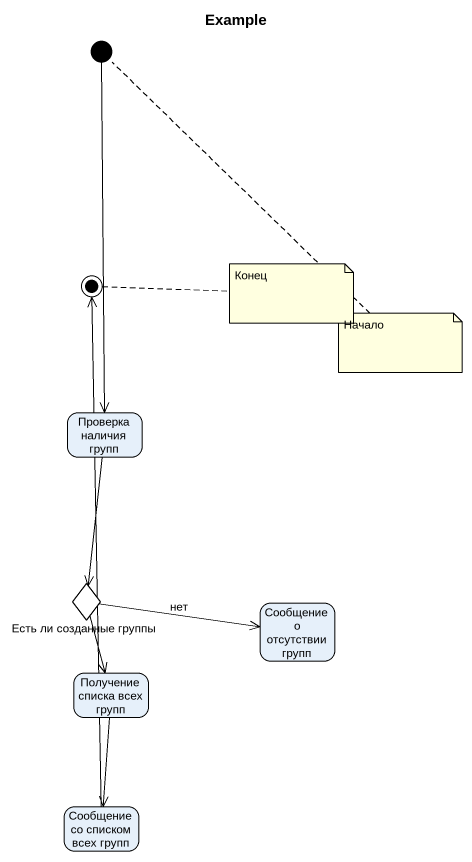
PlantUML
@startuml
title Example
hide empty description
state initial1 <<start>>
state final1 <<end>>
state "Проверка наличия групп" as Проверка_наличия_групп
state "Есть ли созданные группы" as Есть_ли_созданные_группы <<choice>>
state "Сообщение о отсутствии групп" as Сообщение_о_отсутствии_групп
state "Получение списка всех групп" as Получение_списка_всех_групп
state "Сообщение со списком всех групп" as Сообщение_со_списком_всех
initial1 --> Проверка_наличия_групп
Проверка_наличия_групп --> Есть_ли_созданные_группы
Есть_ли_созданные_группы -right-> Сообщение_о_отсутствии_групп : нет
Есть_ли_созданные_группы --> Получение_списка_всех_групп
Получение_списка_всех_групп --> Сообщение_со_списком_всех
Сообщение_со_списком_всех -up-> final1
note right of final1 : Конец
note bottom of initial1 : Начало
@enduml
